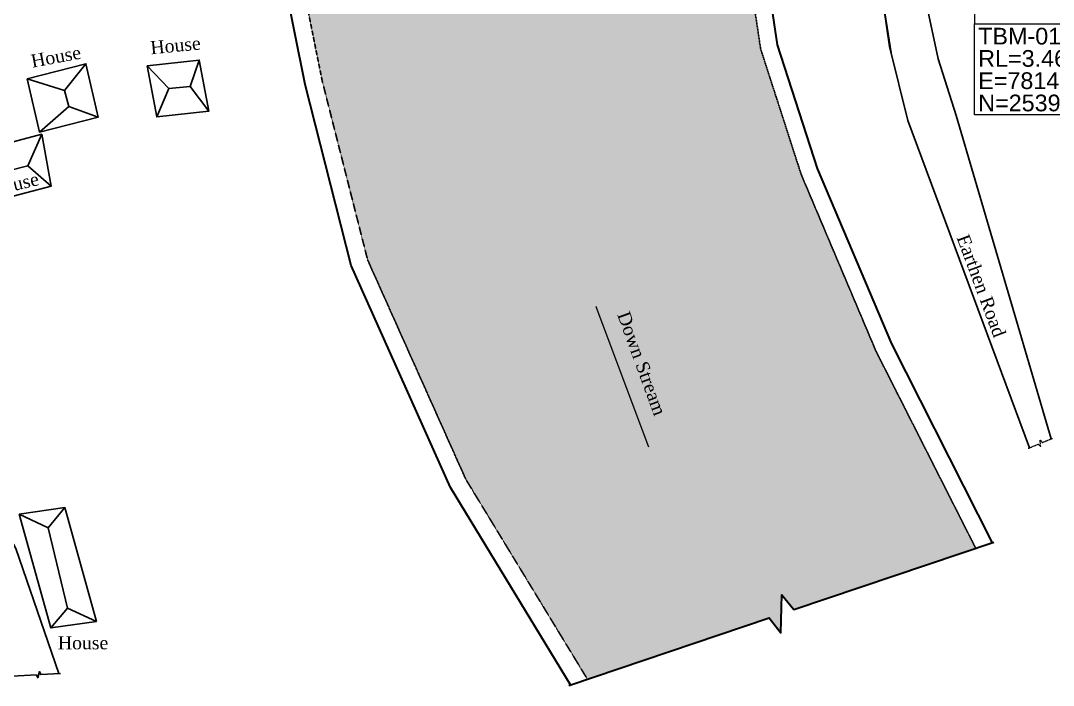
# Model space of a CAD drawing. Header units: inches. Extents: x 215676 to 3518780154, y 2761699 to 325936546.
# Drawn here: x 112945568 to 113064231, y 9362416 to 9438838 of the extents above; entities that cross this region are included whole.
import ezdxf
from ezdxf import colors
from ezdxf.entities.mleader import LeaderData, LeaderLine
from ezdxf.enums import TextEntityAlignment as Align
from ezdxf.math import Vec2, Vec3

# ---------------------------------------------------------------- set-up
doc = ezdxf.new("R2010")
doc.units = ezdxf.units.IN
doc.header["$MEASUREMENT"] = 0
doc.linetypes.add('DASHED', pattern=[0.75, 0.5, -0.25])
doc.linetypes.add('DASHED2', pattern=[0.375, 0.25, -0.125])
for name, color, linetype, lineweight in [('KATCHA ROAD', 7, 'Continuous', 20), ('KHAL+RIVER BANK', 160, 'Continuous', 18), ('Pucca Road', 1, 'Continuous', 30), ('SHED', 7, 'Continuous', 30), ('Water Body', 4, 'Continuous', 18), ('Water Line', 4, 'DASHED', 18)]:
    doc.layers.add(name, color=color, linetype=linetype, lineweight=lineweight)
doc.layers.add('Text', color=7, linetype='Continuous')
doc.styles.get("Standard").update_dxf_attribs({"font": 'times.ttf', "height": 1})
doc.styles.add('text', font='arial.ttf')
doc.styles.add('TR', font='times.ttf')
doc.dimstyles.get("Standard").update_dxf_attribs({"dimtxt": 0.18, "dimasz": 0.18, "dimexe": 0.18, "dimexo": 0.0625, "dimgap": 0.09, "dimtad": 0, "dimtih": 1, "dimtoh": 1, "dimdec": 4, "dimzin": 0, "dimdsep": 46, "dimtxsty": 'Standard', "dimcen": 0.09, "dimadec": 0, "dimazin": 0, "dimtfac": 1, "dimtdec": 4, "dimtofl": 0, "dimtmove": 0, "dimatfit": 3, "dimfxl": 1, "dimtolj": 1, "dimtzin": 0, "dimarcsym": 0})

msp = doc.modelspace()

# ---------------------------------------------------------------- hatches: boundary and pattern name
at = {"layer": 'Water Line', "linetype": 'Continuous', "lineweight": 9, "ltscale": 15, "true_color": 0x7aafdf}
h = msp.add_hatch(dxfattribs=at)
h.set_pattern_fill('ANSI33', color=143, scale=8000, angle=25)
h.set_pattern_definition([(70, (-659396366.2, -2491106631.1), (-1879.3852416, 684.0402867), []), (70, (-659395084.5, -2491106033.4), (-1879.3852416, 684.0402867), [1000, -500])])
h.paths.add_polyline_path([(113029150, 9519672), (113034294, 9559962), (113005410, 9560134), (113004672, 9562199), (113003148, 9558087), (113002410, 9560152), (112973531, 9560324), (112971543, 9546873), (112969922, 9536276), (112969226, 9516954), (112970189, 9499864), (112971710, 9478205), (112971880, 9477080), (113027095, 9472777), (113026952, 9486313), (113028425, 9506906)])
h.paths.add_polyline_path([(113027095, 9472777), (112971880, 9477080), (112972857, 9470601), (113027283, 9465607), (113027147, 9467808)])
h.paths.add_polyline_path([(113027283, 9465607), (112972857, 9470601), (112974133, 9462138), (112980211, 9431945), (112985437, 9411331), (112996719, 9386104), (113010688, 9363129), (113031567, 9370164), (113032936, 9368451), (113033041, 9372836), (113034410, 9371122), (113055317, 9378168), (113043852, 9400834), (113035259, 9421150), (113030596, 9435595), (113028102, 9452335)])
h.paths.add_polyline_path([(112991801, 9539550), (112992712, 9528064), (112996635, 9528676), (112995724, 9540163)], flags=16)

# ---------------------------------------------------------------- linework, layer by layer
at = {"elevation": -10495}
msp.add_lwpolyline([(113055170, 9438458), (113077127, 9438458), (113077127, 9428003), (113055170, 9428003)], close=True, dxfattribs=at)
at = {"layer": 'KATCHA ROAD', "linetype": 'DASHED2', "lineweight": 25, "ltscale": 2}
for p, q in [((113062507, 9390150, 6926), (113062753, 9389881, 6926)), ((113062753, 9389881, 6926), (113062722, 9390611, 6926)), ((113062722, 9390611, 6926), (113062969, 9390341, 6926))]:
    msp.add_line(p, q, dxfattribs=at)
for points, elevation in [([(113061334, 9389666), (113062507, 9390150)], 2863), ([(113062969, 9390341), (113064141, 9390826)], 6926)]:
    msp.add_lwpolyline(points, dxfattribs=dict(at, elevation=elevation))
at = {"layer": 'KHAL+RIVER BANK', "lineweight": 40, "ltscale": 15}
for points in [[(113008746, 9362474), (112994945, 9385173), (112983541, 9410673), (112978260, 9431502), (112972163, 9461791), (112969721, 9477986), (112968193, 9499738), (112967224, 9516934), (112967928, 9536464), (112969565, 9547170), (112971511, 9560336)], [(113057232, 9378813), (113045668, 9401676), (113037135, 9421848), (113032550, 9436052), (113030093, 9452545), (113029146, 9467880), (113028952, 9486252), (113030420, 9506778), (113031143, 9519488), (113036309, 9559950)], [(113008575, 9362416), (113031567, 9370164), (113032936, 9368451), (113033041, 9372836), (113034410, 9371122), (113057402, 9378870)]]:
    msp.add_lwpolyline(points, dxfattribs=at)
at = {"layer": 'Pucca Road', "ltscale": 0.5, "elevation": 10989}
msp.add_lwpolyline([(113045592, 9435130), (113044539, 9441961), (113043679, 9446124, -0.0376555), (113043193, 9451472, 0.0373781), (113043556, 9456207, -0.9625896)], format="xyb", dxfattribs=at)
at = {"layer": 'Pucca Road', "ltscale": 0.5}
for points, elevation in [([(113049155, 9447816), (113049446, 9441642), (113051003, 9434459), (113053060, 9427925), (113063975, 9390757)], 10989), ([(113047524, 9427369), (113045406, 9435876), (113044539, 9441961), (113044539, 9441961), (113044539, 9441961), (113044539, 9441961)], 10989), ([(113047524, 9427369), (113061501, 9389734)], 2863)]:
    msp.add_lwpolyline(points, dxfattribs=dict(at, elevation=elevation))
for points in [[(112949964, 9363772), (112945014, 9378168), (112943710, 9380562), (112942312, 9381692), (112940428, 9382057), (112938529, 9382212)], [(112944600, 9363490), (112947380, 9363636), (112947523, 9363299), (112947736, 9363999), (112947879, 9363662), (112950144, 9363781)]]:
    msp.add_lwpolyline(points, dxfattribs=at)
at = {"layer": 'SHED', "lineweight": 30}
for points in [[(112946317, 9432154), (112953067, 9433874), (112954484, 9427754), (112947734, 9426034)], [(112960087, 9433638), (112966094, 9434312), (112967208, 9428445), (112961201, 9427771)], [(112939219, 9423449), (112947994, 9425776), (112949074, 9419824), (112940299, 9417498)], [(112945404, 9382108), (112950637, 9382852), (112954279, 9369763), (112949045, 9369019)]]:
    msp.add_lwpolyline(points, close=True, dxfattribs=at)
for points in [[(112946317, 9432154), (112950621, 9430825), (112953067, 9433874), (112950621, 9430825), (112951106, 9428959), (112947734, 9426034), (112951106, 9428959), (112954484, 9427754)], [(112960087, 9433638), (112962591, 9431051), (112961201, 9427771), (112962591, 9431051), (112965046, 9431251), (112966094, 9434312), (112965046, 9431251), (112967208, 9428445)], [(112939219, 9423449), (112941973, 9421032), (112940299, 9417498), (112941973, 9421032), (112946395, 9422145), (112947994, 9425776), (112946395, 9422145), (112949074, 9419824)], [(112945404, 9382108), (112948735, 9380512), (112950637, 9382852), (112948735, 9380512), (112950964, 9371290), (112949045, 9369019), (112950964, 9371290), (112954279, 9369763)]]:
    msp.add_lwpolyline(points, dxfattribs=at)
at = {"layer": 'Water Body', "linetype": 'DASHED2', "lineweight": 30, "ltscale": 15}
for points in [[(113010688, 9363129), (112996719, 9386104), (112985437, 9411331), (112980211, 9431945), (112974133, 9462138), (112971710, 9478205), (112970189, 9499864), (112969226, 9516954), (112969922, 9536276), (112971543, 9546873), (112973531, 9560324)], [(113055317, 9378168), (113043852, 9400834), (113035259, 9421150), (113030596, 9435595), (113028102, 9452335), (113027147, 9467808), (113026952, 9486313), (113028425, 9506906), (113029150, 9519672), (113034294, 9559962)]]:
    msp.add_lwpolyline(points, dxfattribs=at)

# ---------------------------------------------------------------- texts
at = {"layer": 'Text', "style": 'TR'}
for s, rotation, p in [('House', 5.60971, (112960478, 9435709)), ('House', 10.57715, (112946776, 9434162)), ('House', 13.2113, (112941977, 9419361)), ('Earthen Road', 290.3729, (113053801, 9414166, 2863)), ('Down Stream', 290.00647, (113014804, 9405309))]:
    msp.add_text(s, height=1500, rotation=rotation, dxfattribs=at).set_placement(p, align=Align.MIDDLE_LEFT)
msp.add_text('House', height=1500, dxfattribs=at).set_placement((112949846, 9367310), align=Align.MIDDLE_LEFT)
at = {"layer": 'Text', "color": 30, "true_color": 0xf26722, "insert": (113055595, 9438016, -10495), "char_height": 1920, "width": 23360.58, "attachment_point": 1, "line_spacing_factor": 0.8, "style": 'text'}
msp.add_mtext('{\\C1;TBM-01\\C256;\\PRL=3.468m.(SoB)\\PE=781477.334\\PN=2539843.572}', dxfattribs=at)

# ---------------------------------------------------------------- leaders
msp.add_leader([(113055259, 9464503, -13249), (113055170, 9438458, -13249)], dimstyle='Standard', override={"dimgap": 0.09, "dimtad": 0})
at = {"layer": 'Text'}
ml = msp.add_multileader_mtext('Standard', dxfattribs=at)
ml.set_content('', color=256)
ml.set_leader_properties()
ml.build(insert=Vec2(0, 0))
ml.multileader.update_dxf_attribs({"text_right_attachment_type": 6, "dogleg_length": 0.36, "arrow_head_size": 2000})
ctx = ml.context
ctx.base_point, ctx.char_height, ctx.arrow_head_size, ctx.landing_gap_size, ctx.plane_origin, ctx.plane_x_axis, ctx.plane_y_axis = Vec3(113011705, 9405935), 1000, 2000, 90, Vec3(113018457, 9387932), Vec3(-0.9365358, -0.350572), Vec3(0.350572, -0.9365358)
ctx.right_attachment, ctx.text_align_type = 6, 2
notes = []
notes.append((ctx, [(1, (1, 1, 0), (113011705, 9405935), (-1, 0), 0.000000014, [(0, [(113018457, 9387932)], 0, [])])]))
ctx.mtext.insert, ctx.mtext.text_direction, ctx.mtext.rotation, ctx.mtext.alignment, ctx.mtext.flow_direction = Vec3(113012140, 9405030), Vec3(-0.9365358, -0.350572), 3.4997745, 3, 5
for ctx, leaders in notes:
    for number, flags, end, landing, length, lines in leaders:
        leader = LeaderData()
        leader.index, (leader.has_last_leader_line, leader.has_dogleg_vector, leader.attachment_direction) = number, flags
        leader.last_leader_point, leader.dogleg_vector, leader.dogleg_length = Vec3(end), Vec3(landing), length
        for number, points, colour, breaks in lines:
            line = LeaderLine()
            line.index, line.vertices, line.color, line.breaks = number, Vec3.list(points), colors.encode_raw_color(colour), breaks
            leader.lines.append(line)
        ctx.leaders.append(leader)

doc.saveas('drawing.dxf')
